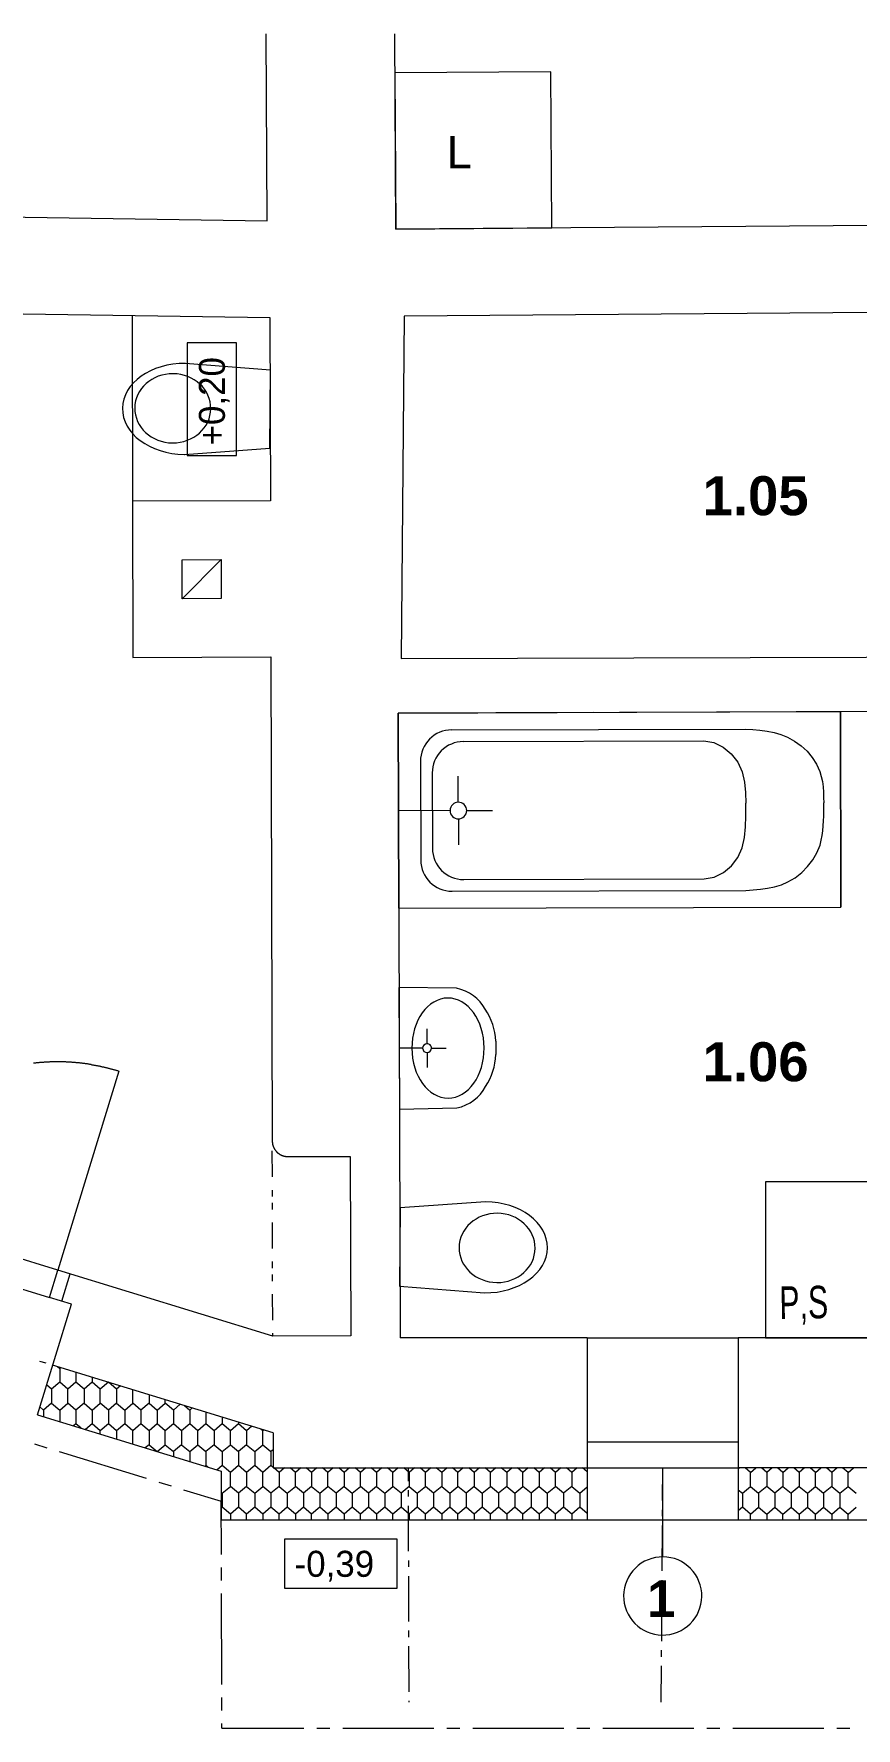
# Model space of a CAD drawing. Header units: millimetres. Extents: x 214.1 to 310.4, y 372.3 to 401.
# Drawn here: x 218.69 to 221.18, y 374.25 to 379.37 of the extents above; entities that cross this region are included whole.
import ezdxf

# ---------------------------------------------------------------- set-up
doc = ezdxf.new("R2010")
doc.units = ezdxf.units.MM
for name, color, linetype in [('PDF4_Bourani_cary', 7, 'Continuous'), ('PDF4_Dvere', 7, 'Continuous'), ('PDF4_Dvere_okna_oznaceni', 7, 'Continuous'), ('PDF4_Hlavni kresba_1', 7, 'Continuous'), ('PDF4_KOMINY', 7, 'Continuous'), ('PDF4_Konstrukce_nad', 7, 'Continuous'), ('PDF4_Konstrukce_pod', 7, 'Continuous'), ('PDF4_Krokve', 7, 'Continuous'), ('PDF4_KTZ_zatepleni', 7, 'Continuous'), ('PDF4_OKNA', 7, 'Continuous'), ('PDF4_Sanita', 7, 'Continuous'), ('PDF4_STĚNY', 7, 'Continuous'), ('PDF4_STŘECHA', 7, 'Continuous'), ('PDF4_Text_CISLA_MISTNOSTI', 7, 'Continuous'), ('PDF4_Výšky', 7, 'Continuous'), ('PDF4_Šrafy', 7, 'Continuous')]:
    doc.layers.add(name, color=color, linetype=linetype)
doc.styles.add('PDF Arial', font='')
doc.styles.add('PDF Arial Bold', font='')
doc.styles.get('PDF Arial').set_extended_font_data('Arial')
doc.styles.get('PDF Arial Bold').set_extended_font_data('Arial', bold=True)

msp = doc.modelspace()

# ---------------------------------------------------------------- linework, layer by layer
at = {"layer": 'PDF4_Bourani_cary', "lineweight": 13}
for points in [[(219.392, 378.8066), (219.3889, 379.3727)], [(219.7819, 378.7821), (219.7787, 379.3727)]]:
    msp.add_lwpolyline(points, dxfattribs=at)
at = {"layer": 'PDF4_Dvere', "lineweight": 13}
for points in [[(218.8595, 376.2536), (218.8615, 376.2533), (218.8635, 376.2529), (218.8654, 376.2526), (218.8674, 376.2522), (218.8694, 376.2519), (218.8713, 376.2515), (218.8733, 376.2512), (218.8752, 376.2508), (218.8772, 376.2504), (218.8792, 376.2501), (218.8811, 376.2497), (218.8831, 376.2493), (218.885, 376.2489), (218.887, 376.2485), (218.8889, 376.2481), (218.8909, 376.2476), (218.8928, 376.2472), (218.8948, 376.2468), (218.8967, 376.2464), (218.8987, 376.2459), (218.9006, 376.2455), (218.9026, 376.245), (218.9045, 376.2445), (218.9064, 376.2441), (218.9084, 376.2436), (218.9103, 376.2431), (218.9123, 376.2426), (218.9142, 376.2422), (218.9161, 376.2417), (218.918, 376.2412), (218.92, 376.2406), (218.9219, 376.2401), (218.9238, 376.2396), (218.9258, 376.2391), (218.9277, 376.2385), (218.9296, 376.238), (218.9315, 376.2375), (218.9334, 376.2369), (218.9353, 376.2363), (218.9373, 376.2358), (218.9392, 376.2352), (218.9411, 376.2346), (218.943, 376.234), (218.758, 375.6319), (218.758, 375.6319), (218.758, 375.6319), (218.1559, 375.8169)], [(218.7602, 376.2618), (218.7582, 376.2618), (218.7562, 376.2618), (218.7542, 376.2618), (218.7523, 376.2618), (218.7503, 376.2618), (218.7483, 376.2617), (218.7463, 376.2617), (218.7443, 376.2617), (218.7423, 376.2616), (218.7403, 376.2616), (218.7383, 376.2615), (218.7363, 376.2614), (218.7343, 376.2614), (218.7323, 376.2613), (218.7303, 376.2612), (218.7283, 376.2611), (218.7263, 376.261), (218.7243, 376.2609), (218.7223, 376.2608), (218.7204, 376.2607), (218.7184, 376.2606), (218.7164, 376.2604), (218.7144, 376.2603), (218.7124, 376.2602), (218.7104, 376.26), (218.7084, 376.2599), (218.7064, 376.2597), (218.7044, 376.2595), (218.7024, 376.2594), (218.7005, 376.2592), (218.6985, 376.259), (218.6965, 376.2588), (218.6945, 376.2586), (218.6925, 376.2584), (218.6905, 376.2582), (218.6886, 376.258), (218.6866, 376.2578), (218.6846, 376.2575)], [(218.8595, 376.2536), (218.8576, 376.2539), (218.8556, 376.2542), (218.8536, 376.2545), (218.8516, 376.2548), (218.8497, 376.2551), (218.8477, 376.2554), (218.8457, 376.2557), (218.8437, 376.256), (218.8418, 376.2562), (218.8398, 376.2565), (218.8378, 376.2567), (218.8358, 376.257), (218.8339, 376.2572), (218.8319, 376.2575), (218.8299, 376.2577), (218.8279, 376.2579), (218.8259, 376.2581), (218.8239, 376.2584), (218.822, 376.2586), (218.82, 376.2588), (218.818, 376.259), (218.816, 376.2591), (218.814, 376.2593), (218.812, 376.2595), (218.81, 376.2597), (218.8081, 376.2598), (218.8061, 376.26), (218.8041, 376.2601), (218.8021, 376.2603), (218.8001, 376.2604), (218.7981, 376.2605), (218.7961, 376.2607), (218.7941, 376.2608), (218.7921, 376.2609), (218.7901, 376.261), (218.7881, 376.2611), (218.7862, 376.2612), (218.7842, 376.2613), (218.7822, 376.2614), (218.7802, 376.2614), (218.7782, 376.2615), (218.7762, 376.2616), (218.7742, 376.2616), (218.7722, 376.2617), (218.7702, 376.2617), (218.7682, 376.2617), (218.7662, 376.2618), (218.7642, 376.2618), (218.7622, 376.2618), (218.7602, 376.2618)], [(218.1304, 375.7341), (218.1304, 375.7341), (218.7326, 375.5491)]]:
    msp.add_lwpolyline(points, dxfattribs=at)
at = {"layer": 'PDF4_Dvere_okna_oznaceni', "lineweight": 13}
msp.add_lwpolyline([(220.5896, 374.7639), (220.5896, 375.033)], dxfattribs=at)
msp.add_lwpolyline([(220.5564, 374.7591, 0.414215), (220.4759, 374.6122, 0.414213), (220.6228, 374.5318, 0.414213), (220.7033, 374.6787, 0.414214)], format="xyb", close=True, dxfattribs=at)
at = {"layer": 'PDF4_Hlavni kresba_1', "lineweight": 13}
for points in [[(219.7889, 377.3171), (221.4749, 377.3245)], [(221.4557, 375.4267), (220.818, 375.4267)]]:
    msp.add_lwpolyline(points, dxfattribs=at)
at = {"layer": 'PDF4_KOMINY', "lineweight": 13}
msp.add_lwpolyline([(219.2531, 377.6637), (219.1349, 377.6634), (219.1349, 377.6634), (219.1346, 377.7815), (219.1346, 377.7815), (219.1346, 377.7815), (219.2527, 377.7818), (219.2527, 377.7818)], close=True, dxfattribs=at)
msp.add_lwpolyline([(219.1349, 377.6634), (219.1349, 377.6634), (219.2527, 377.7818)], dxfattribs=at)
at = {"layer": 'PDF4_Konstrukce_nad', "lineweight": 13}
msp.add_lwpolyline([(219.4074, 376.0224), (219.4074, 376.0224)], close=True, dxfattribs=at)
for points in [[(219.4077, 375.9134), (219.4075, 375.9921)], [(219.4079, 375.8543), (219.4078, 375.874)], [(219.408, 375.815), (219.4079, 375.8347)], [(219.4083, 375.6969), (219.4081, 375.7756)], [(219.4085, 375.6378), (219.4084, 375.6575)], [(219.4086, 375.5984), (219.4086, 375.6181)], [(219.409, 375.4803), (219.4087, 375.5591)], [(219.4091, 375.4319), (219.4091, 375.4319), (219.4091, 375.441)], [(218.7027, 375.3565), (218.7215, 375.3507)], [(218.7426, 375.3442), (218.7426, 375.3442)]]:
    msp.add_lwpolyline(points, dxfattribs=at)
at = {"layer": 'PDF4_Konstrukce_pod', "lineweight": 13}
msp.add_lwpolyline([(218.9829, 378.5207), (218.9829, 378.5207), (218.9845, 377.9582)], dxfattribs=at)
at = {"layer": 'PDF4_Krokve', "lineweight": 13}
for points in [[(219.8198, 374.9933), (219.8197, 375.033), (219.8197, 375.033)], [(219.8197, 375.033), (219.8197, 375.033)], [(220.5893, 374.934), (220.59, 375.033), (220.59, 375.033)], [(220.59, 375.033), (220.59, 375.033)], [(219.8199, 374.9461), (219.8199, 374.9658)], [(219.8204, 374.7807), (219.82, 374.9185)], [(220.589, 374.8867), (220.5892, 374.9064)], [(220.5879, 374.7214), (220.5888, 374.8592)], [(219.8206, 374.7335), (219.8205, 374.7532)], [(219.821, 374.5681), (219.8206, 374.7059)], [(220.5876, 374.6741), (220.5878, 374.6938)], [(220.5865, 374.5088), (220.5874, 374.6466)], [(219.8212, 374.5209), (219.8211, 374.5406)], [(219.8216, 374.3555), (219.8213, 374.4933)], [(220.5862, 374.4615), (220.5863, 374.4812)], [(220.5853, 374.3243), (220.5853, 374.3243), (220.586, 374.434)], [(219.8217, 374.3243), (219.8217, 374.3243), (219.8217, 374.328)]]:
    msp.add_lwpolyline(points, dxfattribs=at)
at = {"layer": 'PDF4_KTZ_zatepleni', "lineweight": 13}
for points in [[(218.6963, 375.1937), (219.2528, 375.0227), (219.2532, 374.8755)], [(219.2532, 374.8755), (221.4557, 374.8755)]]:
    msp.add_lwpolyline(points, dxfattribs=at)
at = {"layer": 'PDF4_OKNA', "lineweight": 13}
for points in [[(220.3613, 375.4267), (220.818, 375.4267)], [(220.3613, 375.1117), (220.818, 375.1117)], [(220.3613, 375.033), (220.818, 375.033)]]:
    msp.add_lwpolyline(points, dxfattribs=at)
at = {"layer": 'PDF4_Sanita', "lineweight": 13}
for points in [[(219.7819, 378.7821), (220.2543, 378.7856), (220.2508, 379.2581), (219.7784, 379.2545), (219.7819, 378.7821)], [(219.7889, 377.3171), (219.7906, 376.7265), (219.7889, 377.3171)], [(220.9006, 375.4267), (221.3731, 375.4267), (221.3731, 375.8991), (220.9006, 375.8991), (220.9006, 375.4267)]]:
    msp.add_lwpolyline(points, close=True, dxfattribs=at)
for points in [[(219.1415, 378.0999), (219.3999, 378.1188), (219.4021, 378.355), (219.144, 378.3754)], [(221.1275, 377.3209), (219.7889, 377.3171)], [(220.3795, 377.3188), (219.7889, 377.3171)], [(219.7906, 376.7265), (221.1292, 376.7304), (221.1275, 377.3209), (221.1292, 376.7304)], [(219.9505, 377.2664), (220.8402, 377.2689), (220.8621, 377.2673), (220.884, 377.2652), (220.9055, 377.2623), (220.9267, 377.2582), (220.9475, 377.2523), (220.9676, 377.2442), (220.9888, 377.2326), (221.0087, 377.2183), (221.0268, 377.2016), (221.0425, 377.1829), (221.0555, 377.1626), (221.0653, 377.1409), (221.0699, 377.1256), (221.073, 377.11), (221.075, 377.0941), (221.0762, 377.0779), (221.0768, 377.0616), (221.0771, 377.0452)], [(219.986, 377.231), (220.7143, 377.2331), (220.7443, 377.2282), (220.7725, 377.2144), (220.7973, 377.194), (220.8166, 377.1689), (220.8299, 377.1397), (220.8372, 377.1086), (220.8402, 377.0765), (220.8409, 377.0445)], [(219.9708, 377.0475), (219.9706, 377.1263)], [(219.9519, 376.7782), (220.8416, 376.7807), (220.8637, 376.7824), (220.8856, 376.7845), (220.9072, 376.7874), (220.9284, 376.7918), (220.949, 376.7979), (220.9689, 376.8062), (220.9904, 376.8188), (221.0104, 376.8344), (221.0283, 376.8526), (221.0439, 376.8729), (221.0565, 376.8948), (221.0659, 376.9179), (221.0698, 376.9322), (221.0726, 376.9466), (221.0746, 376.9613), (221.0758, 376.9761), (221.0766, 376.9909), (221.0772, 377.0058), (221.0771, 377.0452)], [(219.9457, 377.0223), (219.7898, 377.0218)], [(219.9709, 376.9971), (219.9712, 376.9184)], [(219.9961, 377.0224), (220.0748, 377.0226)], [(219.9648, 376.4851), (219.7911, 376.4871), (219.7927, 376.1187)], [(219.8763, 376.3168), (219.8761, 376.3615)], [(219.8628, 376.3032), (219.7919, 376.3029)], [(219.8764, 376.2897), (219.8766, 376.2451)], [(219.8899, 376.3033), (219.9345, 376.3035)], [(220.084, 376.3248), (220.0842, 376.2836)], [(219.7927, 376.1187), (219.9664, 376.1222)], [(220.0531, 375.8385), (219.7947, 375.8196), (219.7925, 375.5834), (220.0505, 375.5629)]]:
    msp.add_lwpolyline(points, dxfattribs=at)
for points in [[(219.9505, 377.2664, 0.414216), (219.8563, 377.1716), (219.8571, 376.8724)], [(219.8918, 377.1363), (219.8924, 376.9079, 0.414213), (219.9872, 376.8137), (220.7155, 376.8158), (220.7455, 376.821), (220.7736, 376.8349), (220.7982, 376.8555), (220.8175, 376.8806), (220.8306, 376.91), (220.8376, 376.9411), (220.8405, 376.9731), (220.841, 377.0052), (220.8409, 377.0445)]]:
    msp.add_lwpolyline(points, format="xyb", dxfattribs=at)
for points in [[(219.9961, 377.0224, 0.414215), (219.9708, 377.0475, 0.414202), (219.9457, 377.0223, 0.414215), (219.9709, 376.9971, 0.414227)], [(219.8764, 376.2897, 0.414199), (219.8899, 376.3033, 0.414236), (219.8763, 376.3168, 0.414187), (219.8628, 376.3032, 0.4142)]]:
    msp.add_lwpolyline(points, format="xyb", close=True, dxfattribs=at)
for centre, radius, start, end in [((219.143, 378.2851), 0.1853, 269.3745, 269.5246), ((219.9863, 377.1365), 0.0945, 90.1651, 180.1652), ((219.9516, 376.8727), 0.0945, 180.1655, 270.1651), ((219.8684, 358.2093), 17.6302, 89.39823, 89.39981)]:
    msp.add_arc(centre, radius, start, end, dxfattribs=at)
for points in [[(219.1445, 378.3754), (219.0402, 378.3766), (218.9548, 378.3159), (218.9538, 378.2398)], [(219.1073, 378.3443), (219.0437, 378.3449), (218.9917, 378.2985), (218.9911, 378.2407)], [(219.2214, 378.2385), (219.222, 378.2963), (219.1709, 378.3437), (219.1073, 378.3443)], [(218.9538, 378.2398), (218.9528, 378.1637), (219.0367, 378.101), (219.141, 378.0999)], [(218.9911, 378.2407), (218.9906, 378.1828), (219.0417, 378.1355), (219.1053, 378.1349)], [(219.1053, 378.1349), (219.1689, 378.1343), (219.2209, 378.1807), (219.2214, 378.2385)], [(220.0525, 376.4213), (220.0352, 376.4532), (220.0031, 376.4766), (219.9648, 376.4851)], [(219.9389, 376.4549), (219.8784, 376.4546), (219.8297, 376.3866), (219.8301, 376.3031)], [(220.049, 376.304), (220.0486, 376.3876), (219.9993, 376.4551), (219.9389, 376.4549)], [(220.084, 376.3248), (220.0828, 376.3589), (220.0719, 376.3921), (220.0525, 376.4213)], [(219.8301, 376.3031), (219.8305, 376.2195), (219.8798, 376.152), (219.9402, 376.1522)], [(219.9402, 376.1522), (220.0007, 376.1525), (220.0494, 376.2205), (220.049, 376.304)], [(220.0535, 376.1868), (220.0727, 376.2162), (220.0833, 376.2495), (220.0842, 376.2836)], [(219.9664, 376.1222), (220.0046, 376.1311), (220.0365, 376.1547), (220.0535, 376.1868)], [(220.2408, 375.6986), (220.2417, 375.7747), (220.1579, 375.8373), (220.0536, 375.8385)], [(220.0892, 375.8035), (220.0256, 375.804), (219.9737, 375.7577), (219.9731, 375.6998)], [(220.2034, 375.6977), (220.204, 375.7555), (220.1528, 375.8029), (220.0892, 375.8035)], [(219.9731, 375.6998), (219.9726, 375.642), (220.0237, 375.5947), (220.0873, 375.5941)], [(220.05, 375.5629), (220.1544, 375.5618), (220.2398, 375.6225), (220.2408, 375.6986)], [(220.0873, 375.5941), (220.1509, 375.5935), (220.2029, 375.6399), (220.2034, 375.6977)]]:
    msp.add_open_spline(points, degree=3, dxfattribs=at)
at = {"layer": 'PDF4_STĚNY', "lineweight": 13}
for points in [[(216.5256, 378.8504), (216.5256, 378.8504), (219.392, 378.8066)], [(222.298, 378.8008), (222.298, 378.8008), (219.7819, 378.7821)], [(222.272, 378.5372), (222.272, 378.5372), (219.8071, 378.5189), (219.7975, 377.4829), (222.2623, 377.49), (222.2623, 377.49)], [(218.4483, 378.5288), (218.4483, 378.5288), (219.4002, 378.5143)], [(219.4002, 378.5143), (219.4002, 378.5143), (219.4018, 377.9594), (218.9845, 377.9582), (218.9845, 377.9582)], [(218.9845, 377.9582), (218.9845, 377.9582), (218.9858, 377.4858)], [(218.9858, 377.4858), (218.9858, 377.4858), (219.4032, 377.487), (219.4032, 377.487), (219.4074, 376.0224)], [(219.7889, 377.3171), (219.7889, 377.3171), (219.7944, 375.4267)], [(219.4074, 376.0224), (219.4074, 376.0219), (219.4074, 376.0213), (219.4074, 376.0208), (219.4074, 376.0202), (219.4075, 376.0197), (219.4075, 376.0192), (219.4076, 376.0186), (219.4076, 376.0181), (219.4077, 376.0175), (219.4077, 376.017), (219.4078, 376.0164), (219.4079, 376.0159), (219.408, 376.0153), (219.408, 376.0148), (219.4081, 376.0142), (219.4082, 376.0137), (219.4083, 376.0132), (219.4085, 376.0126), (219.4086, 376.0121), (219.4087, 376.0116), (219.4088, 376.011), (219.409, 376.0105), (219.4091, 376.01), (219.4093, 376.0094), (219.4094, 376.0089), (219.4096, 376.0084), (219.4097, 376.0079), (219.4099, 376.0073)], [(219.4509, 375.9755), (219.4515, 375.9754), (219.452, 375.9754), (219.4526, 375.9754), (219.4531, 375.9754), (219.4537, 375.9753), (219.4542, 375.9753), (219.4548, 375.9753), (219.6437, 375.9759), (219.6437, 375.9759), (219.6453, 375.4326), (219.4091, 375.4319), (219.4091, 375.4319), (219.4091, 375.4319), (218.758, 375.6319)], [(219.4099, 376.0073), (219.4101, 376.0068), (219.4103, 376.0063), (219.4105, 376.0058), (219.4107, 376.0053), (219.4109, 376.0048), (219.4111, 376.0043), (219.4113, 376.0037), (219.4115, 376.0032), (219.4118, 376.0027), (219.412, 376.0022), (219.4122, 376.0017), (219.4125, 376.0013), (219.4127, 376.0008), (219.413, 376.0003), (219.4132, 375.9998), (219.4135, 375.9993), (219.4138, 375.9988), (219.4141, 375.9984), (219.4144, 375.9979), (219.4146, 375.9974), (219.4149, 375.997), (219.4152, 375.9965), (219.4155, 375.9961), (219.4159, 375.9956), (219.4162, 375.9951), (219.4165, 375.9947), (219.4168, 375.9943), (219.4172, 375.9938), (219.4175, 375.9934), (219.4178, 375.993), (219.4182, 375.9925), (219.4185, 375.9921), (219.4189, 375.9917), (219.4193, 375.9913), (219.4196, 375.9909), (219.42, 375.9905), (219.4204, 375.9901), (219.4207, 375.9897), (219.4211, 375.9893), (219.4215, 375.9889), (219.4219, 375.9885), (219.4223, 375.9881), (219.4227, 375.9878), (219.4231, 375.9874), (219.4235, 375.987), (219.424, 375.9867), (219.4244, 375.9863), (219.4248, 375.986), (219.4252, 375.9856), (219.4257, 375.9853), (219.4261, 375.9849), (219.4265, 375.9846), (219.427, 375.9843), (219.4274, 375.984), (219.4279, 375.9836), (219.4283, 375.9833), (219.4288, 375.983), (219.4293, 375.9827), (219.4297, 375.9824), (219.4302, 375.9822), (219.4307, 375.9819), (219.4311, 375.9816), (219.4316, 375.9813), (219.4321, 375.9811), (219.4326, 375.9808), (219.4331, 375.9806), (219.4336, 375.9803), (219.434, 375.9801), (219.4345, 375.9798), (219.435, 375.9796), (219.4355, 375.9794), (219.436, 375.9791), (219.4366, 375.9789), (219.4371, 375.9787), (219.4376, 375.9785), (219.4381, 375.9783), (219.4386, 375.9781), (219.4391, 375.978), (219.4396, 375.9778), (219.4402, 375.9776), (219.4407, 375.9774), (219.4412, 375.9773), (219.4417, 375.9771), (219.4423, 375.977), (219.4428, 375.9768), (219.4433, 375.9767), (219.4439, 375.9766), (219.4444, 375.9765), (219.4449, 375.9763), (219.4455, 375.9762), (219.446, 375.9761), (219.4466, 375.976), (219.4471, 375.9759), (219.4477, 375.9759), (219.4482, 375.9758), (219.4487, 375.9757), (219.4493, 375.9756), (219.4498, 375.9756), (219.4504, 375.9755), (219.4509, 375.9755)], [(218.7992, 375.5286), (218.7992, 375.5286), (218.7326, 375.5491), (218.7326, 375.5491), (218.758, 375.6319)], [(218.7702, 375.5375), (218.7702, 375.5375), (218.7957, 375.6203)], [(218.6963, 375.1937), (218.7992, 375.5286)], [(220.3613, 375.4267), (220.3613, 375.4267), (219.7944, 375.4267)], [(220.3613, 375.4267), (220.3613, 374.8755)], [(220.818, 375.4267), (220.818, 374.8755)], [(219.4099, 375.1392), (219.4099, 375.1392), (218.7426, 375.3442)], [(219.4099, 375.1392), (219.4099, 375.1392), (219.4102, 375.033), (220.3613, 375.033), (220.3613, 375.033)], [(221.4557, 375.033), (220.818, 375.033)]]:
    msp.add_lwpolyline(points, dxfattribs=at)
at = {"layer": 'PDF4_STŘECHA', "lineweight": 13}
for points in [[(218.6875, 375.1058), (218.7251, 375.0942)], [(218.7627, 375.0827), (219.0262, 375.0017)], [(219.0638, 374.9902), (219.1015, 374.9786)], [(219.1391, 374.9671), (219.2531, 374.9321), (219.2531, 374.9321)], [(219.2535, 374.7712), (219.2531, 374.9321), (219.2531, 374.9321)], [(219.2537, 374.6925), (219.2536, 374.7318)], [(219.2547, 374.3775), (219.2539, 374.6531)], [(219.2549, 374.2988), (219.2548, 374.3381)], [(219.255, 374.2456), (219.255, 374.2456), (219.255, 374.2594)], [(219.255, 374.2456), (219.5029, 374.2456)], [(219.255, 374.2456), (219.255, 374.2456)], [(219.5423, 374.2456), (219.5817, 374.2456)], [(219.621, 374.2456), (219.8966, 374.2456)], [(219.936, 374.2456), (219.9754, 374.2456)], [(220.0147, 374.2456), (220.2903, 374.2456)], [(220.3297, 374.2456), (220.3691, 374.2456)], [(220.4084, 374.2456), (220.684, 374.2456)], [(220.7234, 374.2456), (220.7628, 374.2456)], [(220.8021, 374.2456), (221.0777, 374.2456)], [(221.1171, 374.2456), (221.1565, 374.2456)]]:
    msp.add_lwpolyline(points, dxfattribs=at)
at = {"layer": 'PDF4_Výšky', "lineweight": 13}
for points in [[(219.1501, 378.4376), (219.1501, 378.0965), (219.2987, 378.0965), (219.2987, 378.4376), (219.1501, 378.4376)], [(219.7854, 374.8175), (219.4444, 374.8175), (219.4444, 374.6689), (219.7854, 374.6689), (219.7854, 374.8175)]]:
    msp.add_lwpolyline(points, close=True, dxfattribs=at)
at = {"layer": 'PDF4_Šrafy', "lineweight": 13}
for points in [[(218.7574, 375.3397), (218.7639, 375.3342), (218.7669, 375.3368)], [(218.7639, 375.3342), (218.7639, 375.3131)], [(218.7639, 375.3131), (218.7639, 375.2921)], [(218.8131, 375.3226), (218.8131, 375.3131), (218.8131, 375.2921)], [(218.8623, 375.3074), (218.8623, 375.2921)], [(218.9478, 375.2812), (218.9361, 375.2712), (218.9115, 375.2921), (218.8869, 375.2712), (218.8623, 375.2921), (218.8377, 375.2712), (218.8131, 375.2921), (218.7885, 375.2712), (218.7639, 375.2921), (218.7393, 375.2712), (218.7241, 375.2841)], [(218.7393, 375.2712), (218.7393, 375.2291), (218.7639, 375.2082), (218.7885, 375.2291), (218.7885, 375.2712)], [(218.8377, 375.2712), (218.8377, 375.2291), (218.8623, 375.2082), (218.8869, 375.2291), (218.8869, 375.2712)], [(218.9115, 375.2923), (218.9115, 375.2921)], [(218.9361, 375.2712), (218.9361, 375.2291), (218.9607, 375.2082), (218.9853, 375.2291), (218.9853, 375.2697)], [(219.0345, 375.2545), (219.0345, 375.2291), (219.0591, 375.2082), (219.0837, 375.2291), (219.0837, 375.2394)], [(218.7393, 375.2291), (218.7147, 375.2082), (218.7036, 375.2176)], [(218.7147, 375.2082), (218.7147, 375.1881)], [(218.7639, 375.2082), (218.7639, 375.1872)], [(218.8377, 375.2291), (218.8131, 375.2082), (218.7885, 375.2291)], [(218.8131, 375.2082), (218.8131, 375.1872), (218.8131, 375.1661)], [(218.8623, 375.2082), (218.8623, 375.1872)], [(218.9361, 375.2291), (218.9115, 375.2082), (218.8869, 375.2291)], [(218.9115, 375.2082), (218.9115, 375.1872), (218.9115, 375.1661)], [(218.9607, 375.2082), (218.9607, 375.1872)], [(219.0345, 375.2291), (219.0099, 375.2082), (218.9853, 375.2291)], [(219.0099, 375.2082), (219.0099, 375.1872), (219.0099, 375.1661)], [(219.0591, 375.2082), (219.0591, 375.1872)], [(219.1288, 375.2256), (219.1084, 375.2082), (219.0837, 375.2291)], [(219.1084, 375.2082), (219.1084, 375.1872), (219.1084, 375.1661)], [(219.1418, 375.2216), (219.1576, 375.2082), (219.165, 375.2145)], [(219.1576, 375.2082), (219.1576, 375.1872)], [(219.2068, 375.2016), (219.2068, 375.1872), (219.2068, 375.1661)], [(218.7639, 375.1872), (218.7639, 375.1729)], [(218.8284, 375.1531), (218.8131, 375.1661), (218.8059, 375.16)], [(219.3459, 375.1589), (219.3298, 375.1452), (219.3052, 375.1661), (219.2806, 375.1452), (219.256, 375.1661), (219.2314, 375.1452), (219.2068, 375.1661), (219.1822, 375.1452), (219.1576, 375.1661), (219.133, 375.1452), (219.1084, 375.1661), (219.0837, 375.1452), (219.0591, 375.1661), (219.0345, 375.1452), (219.0099, 375.1661), (218.9853, 375.1452), (218.9607, 375.1661), (218.9361, 375.1452), (218.9115, 375.1661), (218.8869, 375.1452), (218.8623, 375.1661), (218.8421, 375.1489)], [(218.8623, 375.1872), (218.8623, 375.1661)], [(218.9607, 375.1872), (218.9607, 375.1661)], [(219.0591, 375.1872), (219.0591, 375.1661)], [(219.1576, 375.1872), (219.1576, 375.1661)], [(219.256, 375.1865), (219.256, 375.1661)], [(219.3052, 375.1714), (219.3052, 375.1661)], [(219.3821, 375.1478), (219.379, 375.1452), (219.3726, 375.1507)], [(218.8869, 375.1351), (218.8869, 375.1452)], [(218.9361, 375.1452), (218.9361, 375.12)], [(218.9853, 375.1049), (218.9853, 375.1452)], [(219.0345, 375.1031), (219.023, 375.0933)], [(219.0345, 375.1452), (219.0345, 375.1031), (219.0591, 375.0822)], [(219.0592, 375.0822), (219.0837, 375.1031), (219.0837, 375.1452)], [(219.0837, 375.1031), (219.1084, 375.0822)], [(219.133, 375.1031), (219.1084, 375.0822)], [(219.133, 375.1452), (219.133, 375.1031), (219.1576, 375.0822), (219.1822, 375.1031), (219.1822, 375.1452)], [(219.1822, 375.1031), (219.2068, 375.0822)], [(219.2314, 375.1031), (219.2068, 375.0822)], [(219.2314, 375.1452), (219.2314, 375.1031), (219.256, 375.0822), (219.2806, 375.1031), (219.2806, 375.1452)], [(219.2806, 375.1031), (219.3052, 375.0822)], [(219.3298, 375.1031), (219.3052, 375.0822)], [(219.3298, 375.1452), (219.3298, 375.1031), (219.3544, 375.0822), (219.379, 375.1031), (219.379, 375.1452)], [(219.379, 375.1031), (219.4036, 375.0822)], [(219.1084, 375.0822), (219.1084, 375.0671)], [(219.1576, 375.0822), (219.1576, 375.0612)], [(219.1576, 375.0612), (219.1576, 375.052)], [(219.2068, 375.0822), (219.2068, 375.0612), (219.2068, 375.0401)], [(219.256, 375.0822), (219.256, 375.0612)], [(219.256, 375.0612), (219.256, 375.0401)], [(219.3052, 375.0822), (219.3052, 375.0612), (219.3052, 375.0401)], [(219.3544, 375.0822), (219.3544, 375.0612)], [(219.3544, 375.0612), (219.3544, 375.0401)], [(219.4101, 375.0877), (219.4036, 375.0822)], [(219.4036, 375.0822), (219.4036, 375.0612), (219.4036, 375.0401)], [(219.2128, 375.035), (219.2068, 375.0401), (219.204, 375.0377)], [(219.4102, 375.0345), (219.4036, 375.0401), (219.379, 375.0192), (219.3544, 375.0401), (219.3298, 375.0192), (219.3052, 375.0401), (219.2806, 375.0192), (219.256, 375.0401), (219.2401, 375.0266)], [(219.253, 374.9588), (219.256, 374.9562), (219.2806, 374.9771), (219.2806, 375.0192)], [(219.3298, 375.0192), (219.3298, 374.9771), (219.3544, 374.9562), (219.379, 374.9771), (219.379, 375.0192)], [(219.4444, 375.033), (219.4282, 375.0192), (219.412, 375.033)], [(219.4282, 375.0192), (219.4282, 374.9771), (219.4528, 374.9562), (219.4774, 374.9771), (219.4774, 375.0192)], [(219.4937, 375.033), (219.4774, 375.0192), (219.4612, 375.033)], [(219.5429, 375.033), (219.5267, 375.0192), (219.5104, 375.033)], [(219.5267, 375.0192), (219.5267, 374.9771), (219.5513, 374.9562), (219.5759, 374.9771), (219.5759, 375.0192)], [(219.5921, 375.033), (219.5759, 375.0192), (219.5597, 375.033)], [(219.6413, 375.033), (219.6251, 375.0192), (219.6089, 375.033)], [(219.6251, 375.0192), (219.6251, 374.9771), (219.6497, 374.9562), (219.6743, 374.9771), (219.6743, 375.0192)], [(219.6905, 375.033), (219.6743, 375.0192), (219.6581, 375.033)], [(219.7397, 375.033), (219.7235, 375.0192), (219.7073, 375.033)], [(219.7235, 375.0192), (219.7235, 374.9771), (219.7481, 374.9562), (219.7727, 374.9771), (219.7727, 375.0192)], [(219.7889, 375.033), (219.7727, 375.0192), (219.7565, 375.033)], [(219.8381, 375.033), (219.8219, 375.0192), (219.8057, 375.033)], [(219.8219, 375.0192), (219.8219, 374.9771), (219.8465, 374.9562), (219.8711, 374.9771), (219.8711, 375.0192)], [(219.8874, 375.033), (219.8711, 375.0192), (219.8549, 375.033)], [(219.9366, 375.033), (219.9204, 375.0192), (219.9042, 375.033)], [(219.9204, 375.0192), (219.9204, 374.9771), (219.945, 374.9562), (219.9696, 374.9771), (219.9696, 375.0192)], [(219.9858, 375.033), (219.9696, 375.0192), (219.9534, 375.033)], [(220.035, 375.033), (220.0188, 375.0192), (220.0026, 375.033)], [(220.0188, 375.0192), (220.0188, 374.9771), (220.0434, 374.9562), (220.068, 374.9771), (220.068, 375.0192)], [(220.0842, 375.033), (220.068, 375.0192), (220.0518, 375.033)], [(220.1334, 375.033), (220.1172, 375.0192), (220.101, 375.033)], [(220.1172, 375.0192), (220.1172, 374.9771), (220.1418, 374.9562), (220.1664, 374.9771), (220.1664, 375.0192)], [(220.1826, 375.033), (220.1664, 375.0192), (220.1502, 375.033)], [(220.2318, 375.033), (220.2156, 375.0192), (220.1994, 375.033)], [(220.2156, 375.0192), (220.2156, 374.9771), (220.2402, 374.9562), (220.2648, 374.9771), (220.2648, 375.0192)], [(220.2811, 375.033), (220.2648, 375.0192), (220.2486, 375.033)], [(220.3303, 375.033), (220.3141, 375.0192), (220.2979, 375.033)], [(220.3141, 375.0192), (220.3141, 374.9771)], [(220.3613, 375.0209), (220.3471, 375.033)], [(220.8224, 375.033), (220.818, 375.0292)], [(220.818, 374.9671), (220.8308, 374.9562), (220.8554, 374.9771), (220.8554, 375.0192), (220.8716, 375.033)], [(220.8554, 375.0192), (220.8392, 375.033)], [(220.9538, 375.0192), (220.9538, 374.9771), (220.9292, 374.9562), (220.9046, 374.9771), (220.88, 374.9562), (220.88, 374.9352), (220.88, 374.9141), (220.9046, 374.8932), (220.9292, 374.9141), (220.9538, 374.8932)], [(220.9208, 375.033), (220.9046, 375.0192), (220.8884, 375.033)], [(220.9046, 375.0192), (220.9046, 374.9771)], [(220.9538, 375.0192), (220.9376, 375.033)], [(220.9538, 375.0192), (220.97, 375.033)], [(221.003, 375.0192), (220.9868, 375.033)], [(221.0192, 375.033), (221.003, 375.0192)], [(221.003, 375.0192), (221.003, 374.9771), (221.0276, 374.9562), (221.0522, 374.9771), (221.0522, 375.0192)], [(221.0522, 375.0192), (221.036, 375.033)], [(221.0522, 375.0192), (221.0685, 375.033)], [(221.1015, 375.0192), (221.0853, 375.033)], [(221.1177, 375.033), (221.1015, 375.0192)], [(221.1015, 375.0192), (221.1015, 374.9771), (221.1261, 374.9562), (221.1507, 374.9771), (221.1507, 375.0192)], [(221.1507, 375.0192), (221.1345, 375.033)], [(221.1507, 375.0192), (221.1669, 375.033)], [(219.256, 374.9562), (219.256, 374.9352)], [(219.3298, 374.9771), (219.3052, 374.9562), (219.2806, 374.9771)], [(219.3052, 374.9562), (219.3052, 374.9352)], [(219.3544, 374.9562), (219.3544, 374.9352)], [(219.4282, 374.9771), (219.4036, 374.9562), (219.379, 374.9771)], [(219.4036, 374.9562), (219.4036, 374.9352)], [(219.4528, 374.9562), (219.4528, 374.9352)], [(219.5267, 374.9771), (219.5021, 374.9562), (219.4774, 374.9771)], [(219.5021, 374.9562), (219.5021, 374.9352)], [(219.5513, 374.9562), (219.5513, 374.9352)], [(219.6251, 374.9771), (219.6005, 374.9562), (219.5759, 374.9771)], [(219.6005, 374.9562), (219.6005, 374.9352)], [(219.6497, 374.9562), (219.6497, 374.9352)], [(219.7235, 374.9771), (219.6989, 374.9562), (219.6743, 374.9771)], [(219.6989, 374.9562), (219.6989, 374.9352)], [(219.7481, 374.9562), (219.7481, 374.9352)], [(219.8219, 374.9771), (219.7973, 374.9562), (219.7727, 374.9771)], [(219.7973, 374.9562), (219.7973, 374.9352)], [(219.8465, 374.9562), (219.8465, 374.9352)], [(219.9204, 374.9771), (219.8958, 374.9562), (219.8711, 374.9771)], [(219.8958, 374.9562), (219.8958, 374.9352)], [(219.945, 374.9562), (219.945, 374.9352)], [(220.0188, 374.9771), (219.9942, 374.9562), (219.9696, 374.9771)], [(219.9942, 374.9562), (219.9942, 374.9352)], [(220.0434, 374.9562), (220.0434, 374.9352)], [(220.1172, 374.9771), (220.0926, 374.9562), (220.068, 374.9771)], [(220.0926, 374.9562), (220.0926, 374.9352)], [(220.1418, 374.9562), (220.1418, 374.9352)], [(220.2156, 374.9771), (220.191, 374.9562), (220.1664, 374.9771)], [(220.191, 374.9562), (220.191, 374.9352), (220.191, 374.9141)], [(220.2402, 374.9562), (220.2402, 374.9352)], [(220.3141, 374.9771), (220.2895, 374.9562), (220.2648, 374.9771)], [(220.2895, 374.9562), (220.2895, 374.9352), (220.2895, 374.9141)], [(220.3141, 374.9771), (220.3387, 374.9562), (220.3613, 374.9754)], [(220.3387, 374.9562), (220.3387, 374.9352)], [(220.8308, 374.9562), (220.8308, 374.9352)], [(220.8554, 374.9771), (220.88, 374.9562)], [(220.9292, 374.9562), (220.9292, 374.9352)], [(220.9538, 374.9771), (220.9784, 374.9562)], [(221.003, 374.9771), (220.9784, 374.9562), (220.9784, 374.9352), (220.9784, 374.9141), (221.003, 374.8932), (221.0276, 374.9141), (221.0522, 374.8932)], [(221.0276, 374.9562), (221.0276, 374.9352)], [(221.0522, 374.9771), (221.0769, 374.9562)], [(221.1015, 374.9771), (221.0769, 374.9562), (221.0769, 374.9352), (221.0769, 374.9141), (221.1015, 374.8932), (221.1261, 374.9141), (221.1507, 374.8932)], [(221.1261, 374.9562), (221.1261, 374.9352)], [(221.1507, 374.9771), (221.1753, 374.9562)], [(219.2806, 374.8932), (219.256, 374.9141), (219.2531, 374.9117)], [(219.256, 374.9352), (219.256, 374.9141)], [(219.3298, 374.8755), (219.3298, 374.8932), (219.3052, 374.9141), (219.2806, 374.8932), (219.2806, 374.8755)], [(219.3052, 374.9352), (219.3052, 374.9141)], [(219.379, 374.8932), (219.3544, 374.9141), (219.3298, 374.8932)], [(219.3544, 374.9352), (219.3544, 374.9141)], [(219.4282, 374.8755), (219.4282, 374.8932), (219.4036, 374.9141), (219.379, 374.8932), (219.379, 374.8755)], [(219.4036, 374.9352), (219.4036, 374.9141)], [(219.4774, 374.8932), (219.4528, 374.9141), (219.4282, 374.8932)], [(219.4528, 374.9352), (219.4528, 374.9141)], [(219.5267, 374.8755), (219.5267, 374.8932), (219.5021, 374.9141), (219.4774, 374.8932), (219.4774, 374.8755)], [(219.5021, 374.9352), (219.5021, 374.9141)], [(219.5759, 374.8932), (219.5513, 374.9141), (219.5267, 374.8932)], [(219.5513, 374.9352), (219.5513, 374.9141)], [(220.3613, 374.8949), (220.3387, 374.9141), (220.3141, 374.8932), (220.2895, 374.9141), (220.2648, 374.8932), (220.2402, 374.9141), (220.2156, 374.8932), (220.191, 374.9141), (220.1664, 374.8932), (220.1418, 374.9141), (220.1172, 374.8932), (220.0926, 374.9141), (220.068, 374.8932), (220.0434, 374.9141), (220.0188, 374.8932), (219.9942, 374.9141), (219.9696, 374.8932), (219.945, 374.9141), (219.9204, 374.8932), (219.8958, 374.9141), (219.8711, 374.8932), (219.8465, 374.9141), (219.8219, 374.8932), (219.7973, 374.9141), (219.7727, 374.8932), (219.7481, 374.9141), (219.7235, 374.8932), (219.6989, 374.9141), (219.6743, 374.8932), (219.6497, 374.9141), (219.6251, 374.8932), (219.6005, 374.9141), (219.5759, 374.8932), (219.5759, 374.8755)], [(219.6005, 374.9352), (219.6005, 374.9141)], [(219.6251, 374.8932), (219.6251, 374.8755)], [(219.6497, 374.9352), (219.6497, 374.9141)], [(219.6743, 374.8755), (219.6743, 374.8932)], [(219.6989, 374.9352), (219.6989, 374.9141)], [(219.7235, 374.8932), (219.7235, 374.8755)], [(219.7481, 374.9352), (219.7481, 374.9141)], [(219.7727, 374.8755), (219.7727, 374.8932)], [(219.7973, 374.9352), (219.7973, 374.9141)], [(219.8219, 374.8932), (219.8219, 374.8755)], [(219.8465, 374.9352), (219.8465, 374.9141)], [(219.8711, 374.8755), (219.8711, 374.8932)], [(219.8958, 374.9352), (219.8958, 374.9141)], [(219.9204, 374.8932), (219.9204, 374.8755)], [(219.945, 374.9352), (219.945, 374.9141)], [(219.9696, 374.8755), (219.9696, 374.8932)], [(219.9942, 374.9352), (219.9942, 374.9141)], [(220.0188, 374.8932), (220.0188, 374.8755)], [(220.0434, 374.9352), (220.0434, 374.9141)], [(220.068, 374.8755), (220.068, 374.8932)], [(220.0926, 374.9352), (220.0926, 374.9141)], [(220.1172, 374.8932), (220.1172, 374.8755)], [(220.1418, 374.9352), (220.1418, 374.9141)], [(220.1664, 374.8755), (220.1664, 374.8932)], [(220.2156, 374.8932), (220.2156, 374.8755)], [(220.2402, 374.9352), (220.2402, 374.9141)], [(220.2648, 374.8755), (220.2648, 374.8932)], [(220.3141, 374.8932), (220.3141, 374.8755)], [(220.3387, 374.9352), (220.3387, 374.9141)], [(220.8554, 374.8932), (220.8308, 374.9141), (220.818, 374.9032)], [(220.8308, 374.9352), (220.8308, 374.9141)], [(220.8554, 374.8755), (220.8554, 374.8932), (220.88, 374.9141)], [(220.9046, 374.8932), (220.9046, 374.8755)], [(220.9292, 374.9352), (220.9292, 374.9141)], [(220.9538, 374.8755), (220.9538, 374.8932), (220.9784, 374.9141)], [(221.003, 374.8932), (221.003, 374.8755)], [(221.0276, 374.9352), (221.0276, 374.9141)], [(221.0522, 374.8755), (221.0522, 374.8932), (221.0769, 374.9141)], [(221.1015, 374.8932), (221.1015, 374.8755)], [(221.1261, 374.9352), (221.1261, 374.9141)], [(221.1507, 374.8755), (221.1507, 374.8932), (221.1753, 374.9141)]]:
    msp.add_lwpolyline(points, dxfattribs=at)

# ---------------------------------------------------------------- texts
at = {"layer": 'PDF4_Dvere_okna_oznaceni', "insert": (220.5426, 374.5822), "char_height": 0.1103, "attachment_point": 7, "style": 'PDF Arial Bold'}
msp.add_mtext('1', dxfattribs=at)
at = {"layer": 'PDF4_Sanita', "insert": (219.9357, 378.9656), "char_height": 0.0984, "attachment_point": 7, "style": 'PDF Arial'}
msp.add_mtext('L', dxfattribs=at)
at = {"layer": 'PDF4_Sanita', "insert": (220.944, 375.4653), "char_height": 0.098442, "attachment_point": 7, "rotation": 1.0327, "style": 'PDF Arial'}
msp.add_mtext('\\W0.666667;P,S', dxfattribs=at)
at = {"layer": 'PDF4_Text_CISLA_MISTNOSTI', "char_height": 0.11813, "attachment_point": 7, "style": 'PDF Arial Bold'}
for s, insert in [('1.05', (220.7103, 377.9144)), ('1.06', (220.7103, 376.2014))]:
    msp.add_mtext(s, dxfattribs=dict(at, insert=insert))
at = {"layer": 'PDF4_Výšky', "insert": (219.2788, 378.1273), "char_height": 0.078754, "attachment_point": 7, "rotation": 90, "style": 'PDF Arial'}
msp.add_mtext('\\W0.960384;+0,20', dxfattribs=at)
at = {"layer": 'PDF4_Výšky', "insert": (219.4751, 374.6888), "char_height": 0.078754, "attachment_point": 7, "style": 'PDF Arial'}
msp.add_mtext('\\W0.960384;-0,39', dxfattribs=at)

doc.saveas('drawing.dxf')
